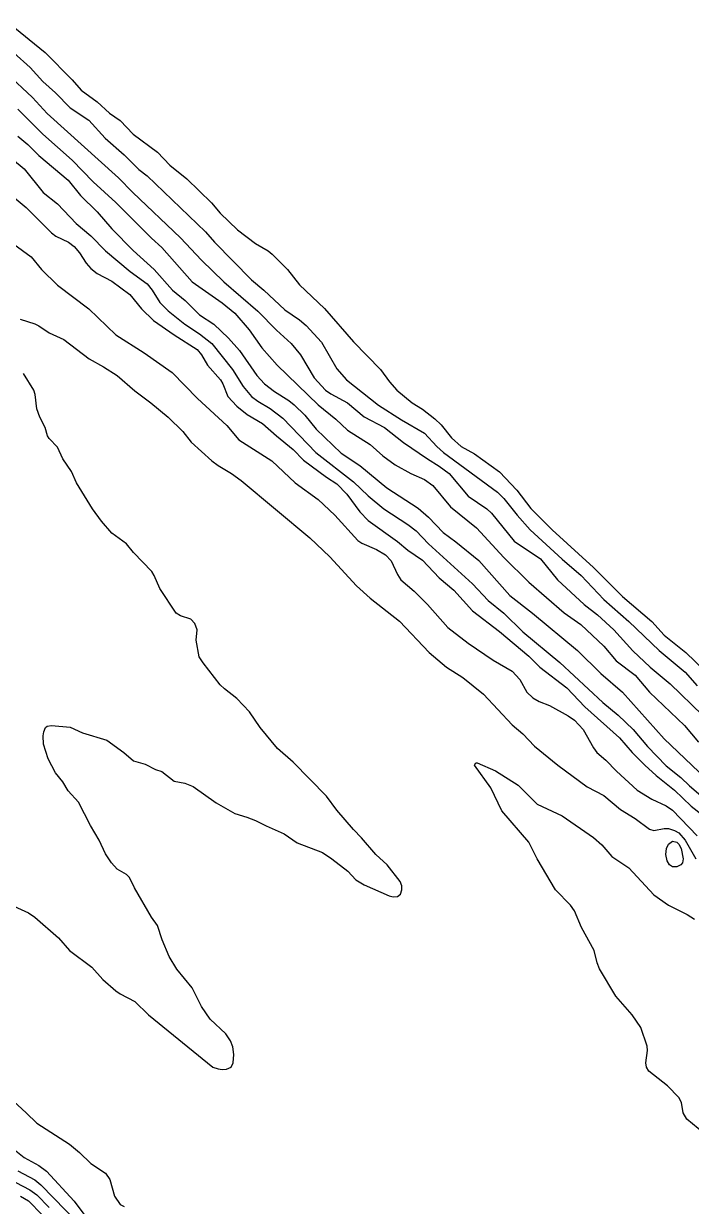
# Model space of a CAD drawing. Extents: x 474277 to 475042, y 254928 to 255625.
# Drawn here: x 474462.47 to 474487.03, y 255255.24 to 255298.79 of the extents above; entities that cross this region are included whole.
import ezdxf

# ---------------------------------------------------------------- set-up
doc = ezdxf.new("R2010")
doc.units = 0
doc.header["$MEASUREMENT"] = 0
doc.layers.add('BaseMapV2_DTM_export_MonNov09090547073261 — entities', color=1, linetype='CONTINUOUS')

msp = doc.modelspace()

# ---------------------------------------------------------------- linework, layer by layer
at = {"layer": 'BaseMapV2_DTM_export_MonNov09090547073261 — entities', "color": 15, "linetype": 'Continuous', "true_color": 0xb7484b}
for points in [[(474461.957, 255298.788, 84.25), (474463.26, 255297.724, 84.25), (474464.257, 255296.719, 84.25), (474464.589, 255296.335, 84.25), (474465.177, 255295.913, 84.25), (474465.624, 255295.491, 84.25), (474466.02, 255295.218, 84.25), (474466.504, 255294.724, 84.25), (474467.401, 255294.053, 84.25), (474467.852, 255293.574, 84.25), (474468.474, 255293.073, 84.25), (474469.384, 255292.194, 84.25), (474469.698, 255291.811, 84.25), (474470.338, 255291.197, 84.25), (474471.004, 255290.694, 84.25), (474471.464, 255290.427, 84.25), (474471.618, 255290.301, 84.25), (474472.18, 255289.74, 84.25), (474472.615, 255289.177, 84.25), (474473.535, 255288.3, 84.25), (474474.608, 255287.072, 84.25), (474475.596, 255286.06, 84.25), (474475.931, 255285.6, 84.25), (474476.201, 255285.293, 84.25), (474476.765, 255284.833, 84.25), (474477.139, 255284.6, 84.25), (474477.599, 255284.236, 84.25), (474477.829, 255284.014, 84.25), (474478.212, 255283.534, 84.25), (474478.562, 255283.223, 84.25), (474479.055, 255282.945, 84.25), (474479.976, 255282.283, 84.25), (474480.609, 255281.613, 84.25), (474481.126, 255280.941, 84.25), (474481.908, 255280.156, 84.25), (474483.426, 255278.766, 84.25), (474484.497, 255277.702, 84.25), (474485.579, 255276.782, 84.25), (474486.033, 255276.278, 84.25), (474486.83, 255275.632, 84.25), (474488.18, 255274.334, 84.25)], [(474462.11, 255297.717, 84.5), (474462.715, 255297.178, 84.5), (474463.183, 255296.662, 84.5), (474463.643, 255296.244, 84.5), (474464.18, 255295.694, 84.5), (474464.87, 255295.229, 84.5), (474465.472, 255294.571, 84.5), (474466.174, 255293.959, 84.5), (474466.711, 255293.422, 84.5), (474467.017, 255293.182, 84.5), (474469.156, 255291.121, 84.5), (474469.487, 255290.737, 84.5), (474470.851, 255289.351, 84.5), (474471.311, 255288.979, 84.5), (474472.078, 255288.251, 84.5), (474472.615, 255287.879, 84.5), (474472.866, 255287.67, 84.5), (474473.423, 255287.057, 84.5), (474473.995, 255286.075, 84.5), (474474.35, 255285.677, 84.5), (474475.528, 255284.739, 84.5), (474476.372, 255284.196, 84.5), (474477.215, 255283.71, 84.5), (474477.665, 255283.223, 84.5), (474477.92, 255282.993, 84.5), (474479.899, 255281.532, 84.5), (474480.129, 255281.306, 84.5), (474480.619, 255280.693, 84.5), (474481.102, 255280.156, 84.5), (474482.276, 255279.073, 84.5), (474482.98, 255278.469, 84.5), (474483.809, 255277.59, 84.5), (474484.732, 255276.782, 84.5), (474485.843, 255275.709, 84.5), (474486.8, 255274.907, 84.5), (474487.24, 255274.405, 84.5)], [(474461.859, 255296.948, 84.75), (474462.8, 255296.064, 84.75), (474463.337, 255295.482, 84.75), (474465.965, 255293.114, 84.75), (474466.489, 255292.577, 84.75), (474468.244, 255290.908, 84.75), (474469.011, 255290.08, 84.75), (474469.83, 255289.28, 84.75), (474471.089, 255288.207, 84.75), (474471.771, 255287.497, 84.75), (474472.308, 255287.006, 84.75), (474472.649, 255286.597, 84.75), (474473.163, 255285.753, 84.75), (474473.577, 255285.293, 84.75), (474473.765, 255285.161, 84.75), (474474.378, 255284.827, 84.75), (474474.992, 255284.311, 84.75), (474475.742, 255283.913, 84.75), (474476.448, 255283.363, 84.75), (474477.321, 255282.763, 84.75), (474477.752, 255282.501, 84.75), (474478.119, 255282.226, 84.75), (474478.825, 255281.396, 84.75), (474479.512, 255280.923, 84.75), (474479.68, 255280.769, 84.75), (474480.512, 255279.736, 84.75), (474481.479, 255279.082, 84.75), (474482.105, 255278.316, 84.75), (474483.092, 255277.396, 84.75), (474483.579, 255277.024, 84.75), (474484.183, 255276.475, 84.75), (474484.883, 255275.691, 84.75), (474485.513, 255275.095, 84.75), (474486.258, 255274.482, 84.75), (474487.441, 255273.332, 84.75)], [(474462.263, 255295.642, 85), (474463.183, 255294.714, 85), (474464.257, 255293.759, 85), (474465.024, 255292.961, 85), (474465.867, 255292.197, 85), (474467.171, 255290.894, 85), (474467.554, 255290.547, 85), (474468.669, 255289.28, 85), (474469.778, 255288.512, 85), (474470.24, 255288.13, 85), (474470.761, 255287.517, 85), (474471.234, 255286.846, 85), (474471.797, 255286.213, 85), (474473.305, 255284.753, 85), (474473.954, 255284.22, 85), (474474.378, 255283.822, 85), (474475.222, 255283.296, 85), (474475.682, 255282.874, 85), (474476.142, 255282.539, 85), (474476.71, 255282.226, 85), (474477.215, 255282.003, 85), (474477.522, 255281.78, 85), (474478.17, 255280.999, 85), (474479.132, 255280.225, 85), (474480.129, 255279.129, 85), (474481.049, 255278.222, 85), (474482.352, 255277.093, 85), (474482.966, 255276.667, 85), (474483.809, 255275.862, 85), (474484.269, 255275.332, 85), (474484.959, 255274.806, 85), (474485.496, 255274.173, 85), (474486.782, 255272.948, 85), (474487.3, 255272.335, 85)], [(474462.253, 255294.648, 85.25), (474462.63, 255294.341, 85.25), (474463.03, 255293.931, 85.25), (474464.104, 255293.023, 85.25), (474464.564, 255292.464, 85.25), (474465.177, 255291.857, 85.25), (474465.714, 255291.239, 85.25), (474466.495, 255290.43, 85.25), (474467.278, 255289.74, 85.25), (474467.952, 255288.974, 85.25), (474468.418, 255288.59, 85.25), (474468.934, 255288.07, 85.25), (474469.471, 255287.719, 85.25), (474470.008, 255287.21, 85.25), (474470.416, 255286.75, 85.25), (474471.054, 255285.83, 85.25), (474471.326, 255285.523, 85.25), (474471.695, 255285.242, 85.25), (474472.231, 255284.915, 85.25), (474472.426, 255284.756, 85.25), (474472.813, 255284.373, 85.25), (474473.228, 255283.862, 85.25), (474474.148, 255282.973, 85.25), (474474.838, 255282.523, 85.25), (474475.835, 255281.693, 85.25), (474476.985, 255280.955, 85.25), (474477.362, 255280.616, 85.25), (474477.905, 255280.054, 85.25), (474478.365, 255279.715, 85.25), (474479.209, 255279.024, 85.25), (474480.359, 255277.729, 85.25), (474481.19, 255277.089, 85.25), (474482.841, 255275.709, 85.25), (474483.698, 255274.865, 85.25), (474484.499, 255274.179, 85.25), (474486.033, 255272.457, 85.25), (474487.566, 255270.99, 85.25)], [(474461.343, 255294.392, 85.5), (474462.493, 255293.444, 85.5), (474463.189, 255292.577, 85.5), (474463.72, 255292.16, 85.5), (474464.402, 255291.427, 85.5), (474464.947, 255290.974, 85.5), (474465.484, 255290.419, 85.5), (474466.395, 255289.664, 85.5), (474467.016, 255289.204, 85.5), (474467.201, 255288.974, 85.5), (474467.477, 255288.527, 85.5), (474467.784, 255288.214, 85.5), (474468.397, 255287.719, 85.5), (474468.944, 255287.363, 85.5), (474469.394, 255287.011, 85.5), (474470.151, 255286.06, 85.5), (474470.544, 255285.423, 85.5), (474470.851, 255285.058, 85.5), (474471.081, 255284.884, 85.5), (474471.541, 255284.614, 85.5), (474472.001, 255284.265, 85.5), (474473.224, 255282.993, 85.5), (474474.604, 255281.919, 85.5), (474475.145, 255281.4, 85.5), (474475.715, 255280.923, 85.5), (474476.602, 255280.35, 85.5), (474476.908, 255280.111, 85.5), (474477.369, 255279.637, 85.5), (474478.979, 255278.165, 85.5), (474479.552, 255277.549, 85.5), (474480.129, 255277.083, 85.5), (474480.832, 255276.399, 85.5), (474482.199, 255275.27, 85.5), (474483.777, 255273.792, 85.5), (474484.336, 255273.332, 85.5), (474484.897, 255272.795, 85.5), (474485.42, 255272.171, 85.5), (474486.11, 255271.466, 85.5), (474486.649, 255271.031, 85.5), (474486.959, 255270.725, 85.5), (474488.041, 255269.805, 85.5)], [(474461.908, 255292.577, 85.75), (474462.57, 255292.024, 85.75), (474463.49, 255291.091, 85.75), (474463.661, 255290.967, 85.75), (474464.127, 255290.737, 85.75), (474464.334, 255290.585, 85.75), (474464.531, 255290.354, 85.75), (474464.774, 255289.97, 85.75), (474464.947, 255289.779, 85.75), (474465.177, 255289.591, 85.75), (474465.714, 255289.309, 85.75), (474466.374, 255288.82, 85.75), (474466.809, 255288.284, 85.75), (474467.247, 255287.864, 85.75), (474468.014, 255287.325, 85.75), (474468.857, 255286.791, 85.75), (474469.011, 255286.597, 85.75), (474469.235, 255286.213, 85.75), (474469.712, 255285.677, 85.75), (474469.803, 255285.523, 85.75), (474469.988, 255285.063, 85.75), (474470.314, 255284.7, 85.75), (474470.698, 255284.396, 85.75), (474471.26, 255284.066, 85.75), (474471.767, 255283.606, 85.75), (474472.385, 255283.11, 85.75), (474472.768, 255282.717, 85.75), (474473.611, 255282.088, 85.75), (474473.996, 255281.843, 85.75), (474474.362, 255281.459, 85.75), (474474.838, 255280.82, 85.75), (474475.145, 255280.5, 85.75), (474476.218, 255279.725, 85.75), (474476.602, 255279.402, 85.75), (474477.139, 255279.04, 85.75), (474477.752, 255278.389, 85.75), (474478.292, 255277.932, 85.75), (474478.984, 255277.165, 85.75), (474479.976, 255276.41, 85.75), (474481.049, 255275.494, 85.75), (474481.463, 255275.095, 85.75), (474482.449, 255274.328, 85.75), (474483.118, 255273.638, 85.75), (474484.383, 255272.488, 85.75), (474484.858, 255271.952, 85.75), (474485.317, 255271.491, 85.75), (474485.731, 255271.108, 85.75), (474486.416, 255270.568, 85.75), (474487.03, 255269.979, 85.75), (474487.413, 255269.673, 85.75)], [(474462.11, 255290.673, 86), (474462.753, 255290.2, 86), (474463.134, 255289.74, 86), (474463.72, 255289.161, 86), (474464.87, 255288.287, 86), (474465.867, 255287.326, 86), (474466.909, 255286.673, 86), (474467.937, 255285.948, 86), (474468.861, 255284.986, 86), (474469.947, 255283.99, 86), (474470.391, 255283.461, 86), (474471.601, 255282.686, 86), (474472.461, 255281.879, 86), (474473.305, 255281.263, 86), (474473.918, 255280.686, 86), (474474.762, 255279.764, 86), (474474.915, 255279.655, 86), (474475.452, 255279.433, 86), (474475.785, 255279.236, 86), (474475.985, 255279.006, 86), (474476.218, 255278.511, 86), (474476.349, 255278.316, 86), (474476.832, 255277.896, 86), (474477.33, 255277.396, 86), (474478.076, 255276.552, 86), (474478.825, 255275.973, 86), (474479.746, 255275.354, 86), (474480.44, 255274.942, 86), (474480.722, 255274.635, 86), (474480.978, 255274.175, 86), (474481.202, 255273.967, 86), (474481.432, 255273.836, 86), (474481.816, 255273.678, 86), (474482.506, 255273.304, 86), (474482.736, 255273.149, 86), (474483.058, 255272.795, 86), (474483.426, 255272.122, 86), (474483.553, 255271.952, 86), (474483.886, 255271.675, 86), (474484.278, 255271.261, 86), (474485.036, 255270.572, 86), (474485.573, 255270.236, 86), (474486.11, 255269.992, 86), (474486.34, 255269.833, 86), (474487.25, 255268.884, 86)], [(474462.34, 255287.904, 86.25), (474462.877, 255287.738, 86.25), (474463.03, 255287.665, 86.25), (474463.413, 255287.403, 86.25), (474463.95, 255287.164, 86.25), (474464.876, 255286.443, 86.25), (474465.407, 255286.151, 86.25), (474465.907, 255285.83, 86.25), (474466.557, 255285.272, 86.25), (474467.153, 255284.833, 86.25), (474467.784, 255284.294, 86.25), (474468.321, 255283.767, 86.25), (474468.628, 255283.376, 86.25), (474469.394, 255282.686, 86.25), (474469.624, 255282.514, 86.25), (474470.122, 255282.226, 86.25), (474470.468, 255281.973, 86.25), (474472.998, 255279.853, 86.25), (474473.738, 255279.159, 86.25), (474474.717, 255278.086, 86.25), (474475.222, 255277.635, 86.25), (474476.295, 255276.786, 86.25), (474477.388, 255275.632, 86.25), (474478.022, 255275.095, 86.25), (474478.625, 255274.712, 86.25), (474479.388, 255274.098, 86.25), (474480.436, 255272.974, 86.25), (474480.831, 255272.642, 86.25), (474481.26, 255272.182, 86.25), (474482.119, 255271.491, 86.25), (474483.196, 255270.69, 86.25), (474483.809, 255270.364, 86.25), (474484.423, 255269.858, 86.25), (474484.959, 255269.528, 86.25), (474485.496, 255269.129, 86.25), (474485.65, 255269.083, 86.25), (474486.033, 255269.153, 86.25), (474486.186, 255269.153, 86.25), (474486.416, 255269.084, 86.25), (474486.57, 255268.99, 86.25), (474486.799, 255268.731, 86.25), (474487.194, 255268.041, 86.25)], [(474462.11, 255266.299, 86.25), (474462.647, 255266.046, 86.25), (474462.877, 255265.888, 86.25), (474463.749, 255265.127, 86.25), (474464.163, 255264.667, 86.25), (474464.98, 255264.054, 86.25), (474465.39, 255263.594, 86.25), (474465.867, 255263.181, 86.25), (474466.02, 255263.069, 86.25), (474466.557, 255262.79, 86.25), (474467.06, 255262.29, 86.25), (474469.435, 255260.373, 86.25), (474469.624, 255260.302, 86.25), (474469.778, 255260.284, 86.25), (474469.931, 255260.3, 86.25), (474470.103, 255260.373, 86.25), (474470.177, 255260.527, 86.25), (474470.203, 255260.833, 86.25), (474470.161, 255261.116, 86.25), (474470.084, 255261.334, 86.25), (474469.906, 255261.6, 86.25), (474469.338, 255262.137, 86.25), (474469.011, 255262.597, 86.25), (474468.665, 255263.287, 86.25), (474468.112, 255263.977, 86.25), (474467.822, 255264.437, 86.25), (474467.571, 255265.051, 86.25), (474467.396, 255265.587, 86.25), (474467.179, 255265.894, 86.25), (474466.545, 255266.968, 86.25), (474466.361, 255267.351, 86.25), (474466.25, 255267.46, 86.25), (474465.909, 255267.658, 86.25), (474465.699, 255267.888, 86.25), (474465.484, 255268.218, 86.25), (474465.253, 255268.731, 86.25), (474464.928, 255269.268, 86.25), (474464.487, 255270.125, 86.25), (474464.104, 255270.539, 86.25), (474463.908, 255270.878, 86.25), (474463.643, 255271.202, 86.25), (474463.376, 255271.721, 86.25), (474463.206, 255272.258, 86.25), (474463.187, 255272.565, 86.25), (474463.21, 255272.718, 86.25), (474463.275, 255272.872, 86.25), (474463.337, 255272.922, 86.25), (474463.49, 255272.944, 86.25), (474464.18, 255272.882, 86.25), (474464.64, 255272.671, 86.25), (474465.531, 255272.412, 86.25), (474466.153, 255271.952, 86.25), (474466.508, 255271.645, 86.25), (474466.941, 255271.526, 86.25), (474467.324, 255271.333, 86.25), (474467.554, 255271.254, 86.25), (474468.014, 255270.903, 86.25), (474468.397, 255270.822, 86.25), (474468.704, 255270.696, 86.25), (474469.548, 255270.105, 86.25), (474470.238, 255269.703, 86.25), (474470.682, 255269.575, 86.25), (474471.004, 255269.446, 86.25), (474471.388, 255269.247, 86.25), (474472.05, 255268.961, 86.25), (474472.538, 255268.624, 86.25), (474473.458, 255268.266, 86.25), (474473.812, 255268.041, 86.25), (474474.395, 255267.581, 86.25), (474474.685, 255267.261, 86.25), (474474.992, 255267.079, 86.25), (474475.912, 255266.68, 86.25), (474476.065, 255266.639, 86.25), (474476.218, 255266.656, 86.25), (474476.327, 255266.738, 86.25), (474476.387, 255266.891, 86.25), (474476.386, 255267.044, 86.25), (474476.321, 255267.198, 86.25), (474475.842, 255267.811, 86.25), (474475.423, 255268.194, 86.25), (474474.904, 255268.808, 86.25), (474474.6, 255269.114, 86.25), (474473.995, 255269.83, 86.25), (474473.611, 255270.345, 86.25), (474472.385, 255271.592, 86.25), (474471.803, 255272.105, 86.25), (474471.173, 255272.872, 86.25), (474470.774, 255273.45, 86.25), (474470.318, 255273.945, 86.25), (474469.854, 255274.295, 86.25), (474469.701, 255274.449, 86.25), (474469.07, 255275.249, 86.25), (474468.93, 255275.479, 86.25), (474468.821, 255276.092, 86.25), (474468.849, 255276.475, 86.25), (474468.771, 255276.705, 86.25), (474468.621, 255276.859, 86.25), (474468.244, 255276.988, 86.25), (474468.085, 255277.089, 86.25), (474467.477, 255277.99, 86.25), (474467.277, 255278.469, 86.25), (474467.185, 255278.622, 86.25), (474466.518, 255279.312, 86.25), (474466.25, 255279.632, 86.25), (474465.714, 255280.027, 86.25), (474465.33, 255280.473, 86.25), (474465.001, 255280.923, 86.25), (474464.41, 255281.881, 86.25), (474464.227, 255282.303, 86.25), (474463.918, 255282.763, 86.25), (474463.72, 255283.193, 86.25), (474463.413, 255283.511, 86.25), (474463.354, 255283.606, 86.25), (474463.265, 255283.913, 86.25), (474463.065, 255284.296, 86.25), (474462.957, 255284.603, 86.25), (474462.895, 255285.14, 86.25), (474462.847, 255285.293, 86.25), (474462.46, 255285.907, 86.25)], [(474487.49, 255257.933, 86.5), (474486.859, 255258.456, 86.5), (474486.726, 255258.687, 86.5), (474486.667, 255259.07, 86.5), (474486.57, 255259.245, 86.5), (474486.148, 255259.683, 86.5), (474485.466, 255260.22, 86.5), (474485.384, 255260.373, 86.5), (474485.359, 255260.527, 86.5), (474485.421, 255260.987, 86.5), (474485.405, 255261.14, 86.5), (474485.178, 255261.83, 86.5), (474484.86, 255262.29, 86.5), (474484.249, 255262.98, 86.5), (474483.656, 255263.985, 86.5), (474483.561, 255264.207, 86.5), (474483.454, 255264.667, 86.5), (474482.985, 255265.511, 86.5), (474482.736, 255266.124, 86.5), (474482.583, 255266.329, 86.5), (474482.033, 255266.891, 86.5), (474481.355, 255268.041, 86.5), (474481.048, 255268.654, 86.5), (474480.062, 255269.805, 86.5), (474479.655, 255270.648, 86.5), (474479.06, 255271.491, 86.5), (474479.108, 255271.568, 86.5), (474479.151, 255271.568, 86.5), (474479.822, 255271.284, 86.5), (474480.666, 255270.746, 86.5), (474481.356, 255270.049, 86.5), (474482.276, 255269.619, 86.5), (474483.426, 255268.827, 86.5), (474483.733, 255268.556, 86.5), (474484.108, 255268.118, 86.5), (474484.729, 255267.708, 86.5), (474485.65, 255266.717, 86.5), (474486.186, 255266.335, 86.5), (474486.876, 255265.989, 86.5), (474487.147, 255265.817, 86.5)], [(474486.645, 255267.811, 86.5), (474486.493, 255267.742, 86.5), (474486.34, 255267.745, 86.5), (474486.232, 255267.811, 86.5), (474486.146, 255267.964, 86.5), (474486.093, 255268.194, 86.5), (474486.114, 255268.424, 86.5), (474486.191, 255268.578, 86.5), (474486.34, 255268.685, 86.5), (474486.493, 255268.648, 86.5), (474486.57, 255268.575, 86.5), (474486.655, 255268.424, 86.5), (474486.732, 255268.041, 86.5), (474486.704, 255267.888, 86.5), (474486.645, 255267.811, 86.5)], [(474461.343, 255259.805, 86.5), (474462.57, 255258.689, 86.5), (474462.953, 255258.301, 86.5), (474464.153, 255257.536, 86.5), (474464.528, 255257.23, 86.5), (474464.947, 255256.825, 86.5), (474465.486, 255256.463, 86.5), (474465.645, 255256.233, 86.5), (474465.811, 255255.619, 86.5), (474466.027, 255255.313, 86.5), (474466.174, 255255.235, 86.5)], [(474462.187, 255257.293, 86.75), (474462.493, 255257.043, 86.75), (474463.03, 255256.743, 86.75), (474463.31, 255256.54, 86.75), (474464.334, 255255.428, 86.75), (474464.717, 255254.91, 86.75)], [(474462.263, 255256.546, 87), (474462.877, 255256.217, 87), (474463.107, 255256.033, 87), (474464.947, 255254.145, 87)], [(474462.187, 255256.122, 87.25), (474462.696, 255255.85, 87.25), (474462.953, 255255.673, 87.25), (474463.413, 255255.198, 87.25)], [(474462.355, 255255.619, 87.5), (474462.647, 255255.443, 87.5), (474463.148, 255254.929, 87.5)]]:
    msp.add_polyline3d(points, dxfattribs=at)

doc.saveas('drawing.dxf')
